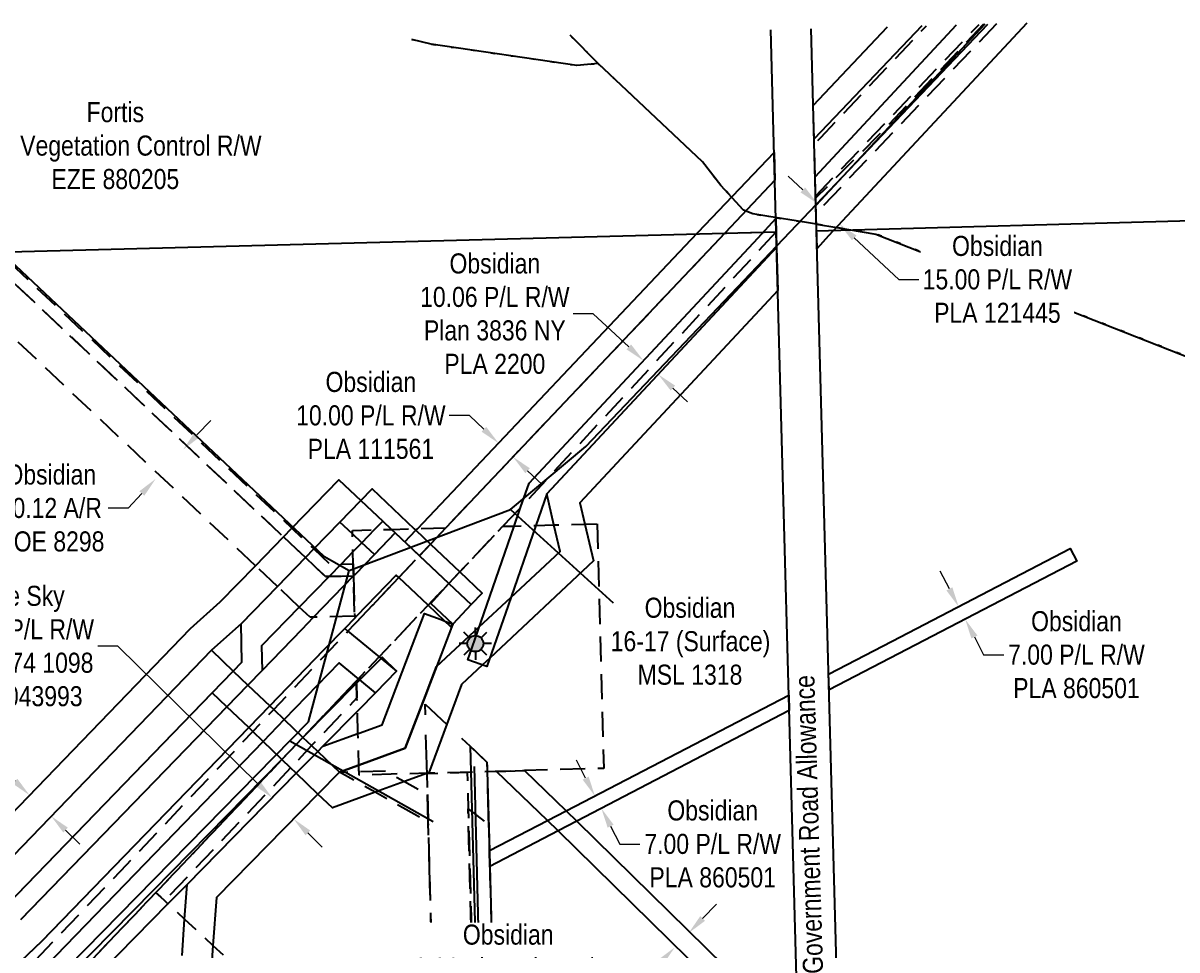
# Model space of a CAD drawing. Extents: x 633209 to 644713, y 5826006 to 5832721.
# Drawn here: x 637635 to 638210, y 5832147 to 5832609 of the extents above; entities that cross this region are included whole.
import ezdxf
from ezdxf.enums import TextEntityAlignment as Align

# ---------------------------------------------------------------- set-up
doc = ezdxf.new("R2010")
doc.units = 0
doc.header["$LTSCALE"] = 5
doc.header["$PDSIZE"] = 0.5
for name, pattern in [('foc-ACCESSROAD', [3.75, 2.5, -1.25]), ('foc-FLOWLINE', [3.75, 2.5, -1.25]), ('foc-MONUMENT-BDYS', [6, 4, -2]), ('foc-WHEELTRACKS', [2, 0.4, -1.6])]:
    doc.linetypes.add(name, pattern=pattern)
doc.layers.get('Defpoints').update_dxf_attribs({"color": 9})
for name, color, linetype in [('AS-POWER', 104, 'foc-POWER'), ('C-AR', 13, 'foc-ACCESSROAD'), ('C-RW', 13, 'Continuous'), ('C-WS-S', 8, 'Continuous'), ('F-EZE', 190, 'foc-FLOWLINE'), ('F-RW', 190, 'Continuous'), ('F-WS', 190, 'foc-ACCESSROAD'), ('L-MON-PLAN', 7, 'foc-MONUMENT-BDYS'), ('L-ROAD-T', 7, 'Continuous'), ('L-SEC', 7, 'Continuous'), ('T-WATER-P3', 160, 'foc-WHEELTRACKS')]:
    doc.layers.add(name, color=color, linetype=linetype)
for name, color, linetype, lineweight in [('C-AR-T', 13, 'Continuous', 9), ('C-FLOWLINE-T', 13, 'Continuous', 9), ('C-RW-T', 13, 'Continuous', 9), ('C-WS-T', 13, 'Continuous', 9), ('F-EZE-T', 190, 'Continuous', 9), ('F-RW-T', 190, 'Continuous', 9)]:
    doc.layers.add(name, color=color, linetype=linetype, lineweight=lineweight)
doc.styles.add('80CG', font='ARIALN.TTF', dxfattribs={"height": 10})
doc.styles.add('80L', font='ARIALN.TTF', dxfattribs={"height": 10})
doc.styles.add('foc-LtypeFont', font='ARIALN.TTF', dxfattribs={"height": 7.35})
doc.linetypes.add('foc-POWER', pattern='A,6,-1,["P",foc-LtypeFont,S=0.2,R=0,X=-0.625,Y=-0.75],-1.24,4', length=12.24)
doc.linetypes.add('foc-TOPO-flowdirection-NOLINE', pattern='A,0,[">",foc-LtypeFont,S=0.3,R=0,X=0,Y=-0.945],-20,[">",foc-LtypeFont,S=0.3,R=0,X=0,Y=-0.945],0', length=20)
doc.dimstyles.new('Compass 5 000', dxfattribs={"dimscale": 5, "dimtxt": 9, "dimasz": 2, "dimexe": 0.2, "dimexo": 0.0625, "dimgap": 0.5, "dimtad": 0, "dimtih": 1, "dimtoh": 1, "dimzin": 0, "dimdsep": 46, "dimtxsty": '80CG', "dimcen": 0.1, "dimse1": 1, "dimse2": 1, "dimclrd": 256, "dimclrt": 256, "dimaunit": 1, "dimadec": 4, "dimazin": 0, "dimtfac": 0.06, "dimtofl": 0, "dimtmove": 0, "dimatfit": 1, "dimfxl": 0.2, "dimtolj": 1, "dimtzin": 0, "dimlwd": -1, "dimarcsym": 0})

# ---------------------------------------------------------------- blocks, each defined once
blk = doc.blocks.new('*D415')
at = {"layer": 'C-AR-T', "transparency": 16777216}
for p, q in [((637915.18, 5832232.82), (637910.57, 5832241.7)), ((637927.64, 5832208.87), (637932.26, 5832199.99)), ((637932.26, 5832199.99), (637942.26, 5832199.99))]:
    blk.add_line(p, q, dxfattribs=at)
for points in [[(637916.66, 5832233.59), (637913.7, 5832232.05), (637919.8, 5832223.95)], [(637929.12, 5832209.63), (637926.16, 5832208.1), (637923.03, 5832217.74)]]:
    blk.add_solid(points, dxfattribs=at)
at = {"layer": 'Defpoints', "color": 0, "transparency": 16777216}
for p in [(637932.47, 5832230.54), (637935.7, 5832224.33), (637923.03, 5832217.74)]:
    blk.add_point(p, dxfattribs=at)
at = {"layer": 'C-AR-T', "transparency": 16777216, "insert": (637978.51, 5832199.99), "char_height": 10, "attachment_point": 5, "style": '80CG'}
blk.add_mtext('\\A1;Obsidian\\P7.00 P/L R/W\\PPLA 860501', dxfattribs=at)
blk = doc.blocks.new('*D416')
at = {"layer": 'C-AR-T', "transparency": 16777216}
for p, q in [((637857.22, 5832413.53), (637847.22, 5832413.53)), ((637864.48, 5832406.65), (637857.22, 5832413.53)), ((637886.24, 5832386.03), (637893.5, 5832379.15))]:
    blk.add_line(p, q, dxfattribs=at)
for points in [[(637865.63, 5832407.86), (637863.33, 5832405.44), (637871.74, 5832399.77)], [(637887.39, 5832387.24), (637885.09, 5832384.82), (637878.98, 5832392.91)]]:
    blk.add_solid(points, dxfattribs=at)
at = {"layer": 'Defpoints', "color": 0, "transparency": 16777216}
for p in [(637871.74, 5832399.77), (637856.91, 5832384.12), (637864.15, 5832377.26)]:
    blk.add_point(p, dxfattribs=at)
at = {"layer": 'C-AR-T', "transparency": 16777216, "insert": (637808.14, 5832413.53), "char_height": 10, "attachment_point": 5, "style": '80CG'}
blk.add_mtext('\\A1;Obsidian\\P10.00 P/L R/W\\PPLA 111561', dxfattribs=at)
blk = doc.blocks.new('*D418')
at = {"layer": 'C-AR-T', "transparency": 16777216}
for p, q in [((637721.42, 5832403.82), (637728.28, 5832411.1)), ((637693.99, 5832374.67), (637687.14, 5832367.39)), ((637687.14, 5832367.39), (637677.14, 5832367.39))]:
    blk.add_line(p, q, dxfattribs=at)
for points in [[(637720.21, 5832404.96), (637722.64, 5832402.67), (637714.57, 5832396.53)], [(637692.78, 5832375.82), (637695.2, 5832373.53), (637700.85, 5832381.95)]]:
    blk.add_solid(points, dxfattribs=at)
at = {"layer": 'Defpoints', "color": 0, "transparency": 16777216}
for p in [(637714.88, 5832396.24), (637700.85, 5832381.95), (637701.15, 5832381.66)]:
    blk.add_point(p, dxfattribs=at)
at = {"layer": 'C-AR-T', "transparency": 16777216, "insert": (637648.59, 5832367.39), "char_height": 10, "attachment_point": 5, "style": '80CG'}
blk.add_mtext('\\A1;Obsidian \\P20.12 A/R\\PROE 8298', dxfattribs=at)
blk = doc.blocks.new('*D430')
at = {"layer": 'C-FLOWLINE-T', "transparency": 16777216}
for p, q in [((637973.48, 5832162.86), (637980.42, 5832170.06)), ((637952.67, 5832141.28), (637941.59, 5832129.78)), ((637941.59, 5832129.78), (637931.59, 5832129.78))]:
    blk.add_line(p, q, dxfattribs=at)
for points in [[(637972.28, 5832164.02), (637974.68, 5832161.7), (637966.54, 5832155.66)], [(637951.47, 5832142.43), (637953.87, 5832140.12), (637959.61, 5832148.48)]]:
    blk.add_solid(points, dxfattribs=at)
at = {"layer": 'Defpoints', "color": 0, "transparency": 16777216}
for p in [(637953.45, 5832168.28), (637946.52, 5832161.1), (637966.54, 5832155.66)]:
    blk.add_point(p, dxfattribs=at)
at = {"layer": 'C-FLOWLINE-T', "transparency": 16777216, "insert": (637876.59, 5832129.78), "char_height": 10, "attachment_point": 5, "style": '80CG', "bg_fill": 3, "box_fill_scale": 1.1, "bg_fill_color": 256, "bg_fill_true_color": 13158600, "bg_fill_transparency": 0}
blk.add_mtext('\\A1;Obsidian\\P10.06 Flow Line R/W\\PPlan 842 0200\\PPLA 2725', dxfattribs=at)
blk = doc.blocks.new('*D450')
at = {"layer": 'C-RW-T', "transparency": 16777216}
for p, q in [((637919, 5832464.22), (637909, 5832464.22)), ((637936.71, 5832447.7), (637919, 5832464.22)), ((637958.69, 5832427.19), (637966, 5832420.37))]:
    blk.add_line(p, q, dxfattribs=at)
for points in [[(637937.85, 5832448.92), (637935.57, 5832446.48), (637944.02, 5832440.87)], [(637959.82, 5832428.41), (637957.55, 5832425.97), (637951.37, 5832434.01)]]:
    blk.add_solid(points, dxfattribs=at)
at = {"layer": 'Defpoints', "color": 0, "transparency": 16777216}
for p in [(637951.37, 5832434.01), (637933.6, 5832429.71), (637940.96, 5832422.85)]:
    blk.add_point(p, dxfattribs=at)
at = {"layer": 'C-RW-T', "transparency": 16777216, "insert": (637869.92, 5832464.22), "char_height": 10, "attachment_point": 5, "style": '80CG'}
blk.add_mtext('\\A1;Obsidian\\P10.06 P/L R/W\\PPlan 3836 NY\\PPLA 2200', dxfattribs=at)
blk = doc.blocks.new('*D513')
at = {"layer": 'Defpoints', "color": 0, "transparency": 16777216}
for p in [(637579.75, 5832535.42), (637575.63, 5832531.05), (637581.89, 5832533.4)]:
    blk.add_point(p, dxfattribs=at)
at = {"layer": 'F-EZE-T', "transparency": 16777216}
for p, q in [((637588.75, 5832540.68), (637595.6, 5832547.97)), ((637595.6, 5832547.97), (637605.6, 5832547.97)), ((637570.92, 5832521.75), (637564.07, 5832514.47))]:
    blk.add_line(p, q, dxfattribs=at)
for points in [[(637587.53, 5832541.83), (637589.96, 5832539.54), (637581.89, 5832533.4)], [(637569.71, 5832522.89), (637572.14, 5832520.61), (637577.78, 5832529.03)]]:
    blk.add_solid(points, dxfattribs=at)
at = {"layer": 'F-EZE-T', "transparency": 16777216, "insert": (637680.76, 5832547.97), "char_height": 10, "attachment_point": 5, "style": '80CG'}
blk.add_mtext('\\A1;Fortis\\P6.00 Vegetation Control R/W\\PEZE 880205', dxfattribs=at)
blk = doc.blocks.new('*D530')
at = {"layer": 'Defpoints', "color": 0, "transparency": 16777216}
for p in [(637744.8, 5832208.63), (637769.63, 5832212.51), (637755.5, 5832198.13)]:
    blk.add_point(p, dxfattribs=at)
at = {"layer": 'F-RW-T', "transparency": 16777216}
for p, q in [((637681.99, 5832298.6), (637671.99, 5832298.6)), ((637751.8, 5832230.03), (637681.99, 5832298.6)), ((637776.76, 5832205.5), (637783.9, 5832198.5))]:
    blk.add_line(p, q, dxfattribs=at)
for points in [[(637752.97, 5832231.22), (637750.63, 5832228.84), (637758.93, 5832223.02)], [(637777.93, 5832206.69), (637775.59, 5832204.32), (637769.63, 5832212.51)]]:
    blk.add_solid(points, dxfattribs=at)
at = {"layer": 'F-RW-T', "transparency": 16777216, "insert": (637632.91, 5832298.6), "char_height": 10, "attachment_point": 5, "style": '80CG'}
blk.add_mtext('\\A1;Blue Sky\\P15.00 P/L R/W\\PPlan 074 1098\\PPLA 043993', dxfattribs=at)
blk = doc.blocks.new('GAS')
h = blk.add_hatch(color=255)
h.dxf.hatch_style = 1
edge = h.paths.add_edge_path()
edge.add_arc((0, 0), 0.9, 0, 360)
for p, q in [((0, 0.81), (0, 1.62)), ((-0.81, 0), (-1.62, 0)), ((-0.57, 0.57), (-1.14, 1.14)), ((0.57, 0.57), (1.14, 1.14)), ((1.62, 0), (0.81, 0)), ((-0.57, -0.57), (-1.14, -1.14)), ((0, -0.81), (0, -1.62)), ((1.14, -1.14), (0.57, -0.57))]:
    blk.add_line(p, q)
blk.add_circle((0, 0), 0.8)
blk = doc.blocks.new('*D557')
at = {"layer": 'C-RW-T', "transparency": 16777216}
for p, q in [((637623.6, 5832238.23), (637613.6, 5832238.23)), ((637630.79, 5832231.27), (637623.6, 5832238.23)), ((637655.96, 5832206.94), (637663.14, 5832199.98))]:
    blk.add_line(p, q, dxfattribs=at)
for points in [[(637631.95, 5832232.47), (637629.63, 5832230.08), (637637.98, 5832224.32)], [(637657.11, 5832208.13), (637654.8, 5832205.74), (637648.77, 5832213.89)]]:
    blk.add_solid(points, dxfattribs=at)
at = {"layer": 'Defpoints', "color": 0, "transparency": 16777216}
for p in [(637637.98, 5832224.32), (637625.06, 5832210.97), (637635.85, 5832200.53)]:
    blk.add_point(p, dxfattribs=at)
at = {"layer": 'C-RW-T', "transparency": 16777216, "insert": (637574.52, 5832238.23), "char_height": 10, "attachment_point": 5, "style": '80CG'}
blk.add_mtext('\\A1;Obsidian\\P15.00 P/L R/W\\PPLA 140978\\P(Expired)', dxfattribs=at)
blk = doc.blocks.new('*D745')
at = {"layer": 'C-AR-T', "transparency": 16777216}
for p, q in [((638096.49, 5832327.13), (638091.87, 5832336)), ((638108.95, 5832303.18), (638113.57, 5832294.3)), ((638113.57, 5832294.3), (638123.57, 5832294.3))]:
    blk.add_line(p, q, dxfattribs=at)
for points in [[(638097.97, 5832327.9), (638095.01, 5832326.36), (638101.1, 5832318.26)], [(638110.43, 5832303.94), (638107.47, 5832302.41), (638104.34, 5832312.05)]]:
    blk.add_solid(points, dxfattribs=at)
at = {"layer": 'Defpoints', "color": 0, "transparency": 16777216}
for p in [(638090.63, 5832312.81), (638104.34, 5832312.05), (638093.86, 5832306.6)]:
    blk.add_point(p, dxfattribs=at)
at = {"layer": 'C-AR-T', "transparency": 16777216, "insert": (638159.82, 5832294.3), "char_height": 10, "attachment_point": 5, "style": '80CG'}
blk.add_mtext('\\A1;Obsidian\\P7.00 P/L R/W\\PPLA 860501', dxfattribs=at)
blk = doc.blocks.new('*D746')
at = {"layer": 'C-RW-T', "transparency": 16777216}
for p, q in [((638023.45, 5832525.93), (638016.13, 5832532.75)), ((638049.08, 5832502.05), (638071.33, 5832481.31)), ((638071.33, 5832481.31), (638081.33, 5832481.31))]:
    blk.add_line(p, q, dxfattribs=at)
for points in [[(638024.59, 5832527.15), (638022.31, 5832524.71), (638030.77, 5832519.11)], [(638050.21, 5832503.27), (638047.94, 5832500.83), (638041.76, 5832508.87)]]:
    blk.add_solid(points, dxfattribs=at)
at = {"layer": 'Defpoints', "color": 0, "transparency": 16777216}
for p in [(638043.54, 5832532.82), (638054.54, 5832522.58), (638041.76, 5832508.87)]:
    blk.add_point(p, dxfattribs=at)
at = {"layer": 'C-RW-T', "transparency": 16777216, "insert": (638120.42, 5832481.31), "char_height": 10, "attachment_point": 5, "style": '80CG', "bg_fill": 3, "box_fill_scale": 1.1, "bg_fill_color": 256, "bg_fill_true_color": 13158600, "bg_fill_transparency": 0}
blk.add_mtext('\\A1;Obsidian\\P15.00 P/L R/W\\PPLA 121445', dxfattribs=at)

msp = doc.modelspace()

# ---------------------------------------------------------------- linework, layer by layer
at = {"layer": 'AS-POWER', "flags": 128}
for points in [[(637777.06, 5832260.83), (637797.325, 5832336.213), (637877.685, 5832366.691), (637915.293, 5832398.133), (638115.589, 5832608.562)], [(637514.908, 5832597.607), (637784.732, 5832343.359), (637797.325, 5832336.213)], [(637877.685, 5832366.691), (637928.942, 5832320.249)], [(637119.513, 5831584.504), (637497.195, 5831975.896), (637497.339, 5831976.097), (637503.22, 5831982.11), (637508.583, 5831988.094), (637511.853, 5831990.748), (637777.06, 5832260.83)], [(637767.758, 5832251.381), (637839.137, 5832211.293)], [(637758.613, 5831679.265), (637835.684, 5831741.478), (637870.212, 5831818.755), (637859.824, 5832238.58)]]:
    msp.add_lwpolyline(points, dxfattribs=at)
at = {"layer": 'C-AR', "flags": 128}
for points in [[(638113.522, 5832608.507), (638060.873, 5832552.847), (638029.835, 5832521.816), (638029.103, 5832548.624), (638032.439, 5832552.109), (638085.07, 5832607.755)], [(637122.059, 5831600.704), (637169.563, 5831651.132), (637194.074, 5831676.644), (637223.32, 5831707.086), (637469.829, 5831963.664), (637478.824, 5831973.031), (637486.341, 5831980.857), (637497.755, 5831992.736), (637505.269, 5832000.559), (637520.3, 5832016.204), (637564.294, 5832061.998), (637603.416, 5832102.724), (637686.441, 5832189.734), (637749.271, 5832256.029), (637759.693, 5832267.027), (637796.692, 5832306.068), (637800.193, 5832309.765), (637821.998, 5832332.775), (637832.311, 5832343.656), (637837.805, 5832349.456), (637845.449, 5832357.522), (637984.564, 5832504.323), (638010.176, 5832505.009), (637882.763, 5832367.634), (637873.926, 5832358.308), (637852.437, 5832335.633), (637846.974, 5832329.838), (637836.637, 5832318.96), (637812.285, 5832293.265), (637801.922, 5832282.331), (637800.976, 5832281.332), (637774.272, 5832253.142), (637767.685, 5832246.202), (637763.797, 5832242.106), (637701.004, 5832175.838), (637659.692, 5832132.508), (637618.172, 5832089.027), (637523.049, 5831990.049), (637518.114, 5831984.879), (637506.707, 5831973.004), (637499.191, 5831965.18), (637224.119, 5831678.864), (637222.719, 5831677.406), (637184.078, 5831637.186), (637135.486, 5831585.667)], [(637763.794, 5831602.313), (637759.975, 5831683.06), (637759.57, 5831691.637), (637759.202, 5831699.413), (637847.409, 5831813.344), (637836.764, 5832210.904), (637836.397, 5832224.62), (637836.114, 5832235.182), (637856.099, 5832235.775), (637856.291, 5832228.603), (637856.586, 5832217.588), (637866.432, 5831849.843), (637866.873, 5831833.371), (637867.586, 5831806.761), (637865.534, 5831804.111), (637847.91, 5831781.345), (637793.135, 5831710.595), (637790.454, 5831707.131), (637779.516, 5831693.004), (637779.555, 5831692.167), (637780.029, 5831682.157), (637783.779, 5831602.842)]]:
    msp.add_lwpolyline(points, dxfattribs=at)
at = {"layer": 'C-AR'}
msp.add_lwpolyline([(637510.362, 5832592.557), (637617.025, 5832492.048), (637764.567, 5832353.024), (637775.468, 5832342.746), (637785.523, 5832333.28), (637787.265, 5832333.315), (637799.537, 5832333.568), (637800.088, 5832313.526), (637779.6, 5832313.01), (637777.893, 5832312.966), (637772.463, 5832318.083), (637761.515, 5832328.38), (637750.611, 5832338.662), (637588.62, 5832491.309), (637481.969, 5832591.806)], dxfattribs=at)
at = {"layer": 'C-AR', "flags": 128}
for points in [[(637821.998, 5832332.775), (637800.193, 5832309.765), (637800.114, 5832312.591), (637800.088, 5832313.526), (637799.537, 5832333.568), (637799.368, 5832339.637), (637799.204, 5832345.598), (637798.957, 5832354.505), (637798.909, 5832356.241), (637809.839, 5832356.542), (637818.419, 5832356.779), (637829.725, 5832357.091), (637831.336, 5832357.135), (637845.449, 5832357.522), (637837.805, 5832349.456), (637832.311, 5832343.656), (637821.998, 5832332.775)], [(637920.86, 5832359.605), (637924.224, 5832237.654), (637884.689, 5832236.563), (637870.752, 5832236.179), (637870.091, 5832236.161), (637860.088, 5832235.885), (637840.134, 5832235.334), (637837.025, 5832235.345), (637836.285, 5832235.244), (637818.306, 5832234.824), (637802.274, 5832234.29), (637802.224, 5832236.1), (637802.208, 5832236.682), (637802.135, 5832239.313), (637801.7, 5832255.066), (637801.392, 5832266.254), (637801.209, 5832272.85), (637801.009, 5832280.115), (637800.976, 5832281.332), (637801.922, 5832282.331), (637812.285, 5832293.265), (637836.637, 5832318.96), (637846.974, 5832329.838), (637852.437, 5832335.633), (637873.926, 5832358.308), (637879.578, 5832358.465), (637890.332, 5832358.762), (637899.391, 5832359.012), (637914.712, 5832359.435), (637920.86, 5832359.605)]]:
    msp.add_lwpolyline(points, close=True, dxfattribs=at)
at = {"layer": 'C-RW'}
for points in [[(638082.726, 5832607.693), (638029.029, 5832551.326), (638028.572, 5832568.077), (638065.717, 5832607.243)], [(638114.118, 5832608.523), (638029.933, 5832518.226), (638029.543, 5832532.503), (638100.025, 5832608.15)], [(638135.154, 5832609.079), (638036.296, 5832503.003), (638030.521, 5832496.697), (638029.933, 5832518.226), (638114.118, 5832608.523)], [(637616.331, 5832180.347), (637728.699, 5832296.539), (637739.569, 5832286.189), (637746.882, 5832279.225), (637757.753, 5832268.874), (637759.693, 5832267.027), (637764.977, 5832261.996), (637774.272, 5832253.143), (637778.616, 5832249.008), (637781.641, 5832246.128), (637792.485, 5832235.781), (637794.355, 5832236.471), (637802.135, 5832239.313), (637825.273, 5832247.764), (637836.15, 5832276.209), (637836.826, 5832277.976), (637840.832, 5832288.411), (637862.114, 5832308.179), (637877.874, 5832322.817), (637902.525, 5832345.716), (637899.391, 5832359.012), (637895.759, 5832374.42), (638010.386, 5832497.289), (638010.971, 5832475.872), (637912.21, 5832370.048), (637914.712, 5832359.435), (637919.015, 5832341.185), (637867.426, 5832292.674), (637863.812, 5832289.276), (637853.312, 5832279.403), (637837.022, 5832235.429), (637836.285, 5832235.244), (637824.909, 5832231.1), (637810.28, 5832225.771), (637788.948, 5832218), (637781.774, 5832224.876), (637770.952, 5832235.249), (637768.135, 5832237.948), (637763.797, 5832242.106), (637754.422, 5832251.093), (637749.271, 5832256.03), (637747.219, 5832257.996), (637736.382, 5832268.384), (637729.1, 5832275.363), (637626.9, 5832169.686)], [(637605.761, 5832191.009), (637718.281, 5832307.358), (637733.086, 5832320.627), (637750.611, 5832338.662), (637764.567, 5832353.024), (637768.751, 5832357.331), (637792.227, 5832381.49), (637803.147, 5832371.188), (637814.063, 5832360.889), (637818.419, 5832356.779), (637820.321, 5832354.984), (637809.877, 5832344.208), (637803.601, 5832350.123), (637798.957, 5832354.505), (637792.685, 5832360.422), (637779.677, 5832347.036), (637775.468, 5832342.746), (637761.515, 5832328.38), (637743.49, 5832309.796), (637728.699, 5832296.539), (637616.331, 5832180.347)], [(637626.9, 5832169.685), (637729.1, 5832275.363), (637739.569, 5832286.189), (637743.809, 5832290.573), (637743.49, 5832309.796), (637761.515, 5832328.38), (637775.468, 5832342.746), (637779.677, 5832347.036), (637792.685, 5832360.422), (637803.147, 5832371.188), (637808.725, 5832376.929), (637829.725, 5832357.091), (637830.553, 5832356.308), (637837.805, 5832349.456), (637852.437, 5832335.633), (637863.611, 5832325.078), (637858.097, 5832319.326), (637848.95, 5832309.577), (637838.056, 5832319.859), (637846.974, 5832329.838), (637832.311, 5832343.656), (637820.321, 5832354.984), (637818.419, 5832356.779), (637814.063, 5832360.889), (637809.839, 5832356.542), (637803.601, 5832350.123), (637799.204, 5832345.598), (637793.258, 5832339.481), (637787.265, 5832333.315), (637772.463, 5832318.083), (637753.674, 5832298.75), (637753.876, 5832286.449), (637746.882, 5832279.225), (637736.382, 5832268.384), (637633.647, 5832162.295)], [(637633.647, 5832162.295), (637736.382, 5832268.384), (637746.882, 5832279.225), (637753.876, 5832286.449), (637773.805, 5832307.028), (637779.6, 5832313.01), (637799.537, 5832333.568), (637800.387, 5832334.433), (637809.877, 5832344.208), (637820.321, 5832354.984), (637832.311, 5832343.656), (637846.974, 5832329.838), (637858.097, 5832319.326), (637848.95, 5832309.577), (637847.834, 5832308.394), (637844.979, 5832311.088), (637836.637, 5832318.96), (637821.998, 5832332.775), (637820.795, 5832333.912), (637801.02, 5832313.545), (637800.114, 5832312.591), (637795.087, 5832307.384), (637784.585, 5832296.583), (637757.753, 5832268.874), (637747.219, 5832257.996), (637644.022, 5832151.432), (637513.49, 5832027.482)], [(637513.49, 5832027.482), (637644.022, 5832151.432), (637747.219, 5832257.996), (637757.753, 5832268.874), (637784.585, 5832296.583), (637795.087, 5832307.384), (637796.692, 5832306.068), (637810.615, 5832294.635), (637812.285, 5832293.265), (637813.195, 5832292.517), (637820.953, 5832286.153), (637810.38, 5832275.409), (637802.622, 5832281.758), (637801.922, 5832282.331), (637800.212, 5832283.731), (637792.291, 5832290.21), (637764.977, 5832261.996), (637754.422, 5832251.093), (637651.057, 5832144.329), (637564.294, 5832061.998)], [(637518.681, 5831994.876), (637658.572, 5832135.161), (637699.715, 5832177.032), (637763.797, 5832242.106), (637767.685, 5832246.202), (637774.272, 5832253.142), (637801.009, 5832280.115), (637801.702, 5832280.821), (637802.622, 5832281.758), (637813.195, 5832292.517), (637813.823, 5832293.157), (637820.953, 5832286.153), (637810.38, 5832275.409), (637802.055, 5832266.93), (637801.392, 5832266.254), (637784.173, 5832248.705), (637781.641, 5832246.128), (637770.952, 5832235.249), (637716.568, 5832179.898), (637706.984, 5832170.249), (637665.686, 5832128.139), (637622.558, 5832084.929)], [(637868.453, 5831849.06), (637857.754, 5832248.65), (637865.966, 5832240.773), (637866.105, 5832236.051), (637867.264, 5832196.826), (637867.499, 5832188.852), (637876.978, 5831829.462)]]:
    msp.add_lwpolyline(points, dxfattribs=at)
for points in [[(637837.805, 5832349.457), (637832.311, 5832343.658), (637825.058, 5832350.509), (637830.553, 5832356.308), (637831.336, 5832357.135), (637967.838, 5832501.185), (638009.095, 5832544.591), (638009.474, 5832530.721), (637981.939, 5832501.553), (637845.449, 5832357.523), (637837.805, 5832349.457)], [(637876.515, 5832318.898), (637865.986, 5832288.521), (637856.438, 5832291.835), (637859.881, 5832301.748), (637879.578, 5832358.465), (637882.763, 5832367.634), (637886.962, 5832379.731), (638001.115, 5832502.053), (638009.994, 5832511.642), (638010.386, 5832497.289), (637895.759, 5832374.42), (637890.332, 5832358.762), (637876.515, 5832318.898)], [(638036.526, 5832276.775), (638036.313, 5832284.56), (638067.927, 5832301.004), (638156.699, 5832347.18), (638159.931, 5832340.966), (638071.159, 5832294.79), (638036.526, 5832276.775)], [(637901.487, 5832206.533), (637867.499, 5832188.852), (637867.264, 5832196.826), (637896.168, 5832211.662), (637905.489, 5832216.511), (638016.477, 5832274.224), (638016.689, 5832266.485), (637910.81, 5832211.382), (637901.487, 5832206.533)], [(638021.151, 5832103.065), (638021.544, 5832088.684), (637901.487, 5832206.533), (637896.168, 5832211.662), (637870.752, 5832236.179), (637884.689, 5832236.563), (637905.489, 5832216.511), (637910.81, 5832211.382), (638021.151, 5832103.065)]]:
    msp.add_lwpolyline(points, close=True, dxfattribs=at)
at = {"layer": 'F-EZE'}
msp.add_lwpolyline([(638119.894, 5832608.675), (638030.039, 5832514.35), (638029.807, 5832522.83), (638111.272, 5832608.447)], dxfattribs=at)
at = {"layer": 'F-EZE', "flags": 128}
msp.add_lwpolyline([(637518.876, 5832592.782), (637625.542, 5832492.27), (637768.751, 5832357.331), (637779.677, 5832347.036), (637787.842, 5832339.343), (637793.258, 5832339.481), (637799.368, 5832339.637), (637799.537, 5832333.568), (637787.265, 5832333.315), (637785.523, 5832333.28), (637775.468, 5832342.746), (637764.567, 5832353.024), (637617.025, 5832492.048), (637510.362, 5832592.557)], dxfattribs=at)
for points in [[(637768.136, 5832237.948), (637705.394, 5832171.738), (637701.004, 5832175.838), (637763.797, 5832242.106), (637767.685, 5832246.202), (637774.272, 5832253.142), (637800.976, 5832281.332), (637801.009, 5832280.115), (637801.209, 5832272.85), (637778.617, 5832249.008), (637768.136, 5832237.948)], [(637836.397, 5832224.62), (637836.764, 5832210.904), (637810.28, 5832225.771), (637792.48, 5832235.775), (637802.224, 5832236.1), (637815.509, 5832236.518), (637818.306, 5832234.824), (637824.909, 5832231.1), (637836.397, 5832224.62)], [(637791.929, 5831692.496), (637780.029, 5831682.157), (637779.555, 5831692.167), (637779.516, 5831693.004), (637790.454, 5831707.131), (637829.163, 5831740.785), (637835.281, 5831746.104), (637839.41, 5831754.021), (637865.534, 5831804.111), (637867.586, 5831806.761), (637867.163, 5831822.54), (637856.586, 5832217.588), (637866.803, 5832209.517), (637876.537, 5831845.932), (637876.978, 5831829.462), (637877.268, 5831818.631), (637877.481, 5831810.689), (637869.197, 5831792.498), (637844.876, 5831738.536), (637791.929, 5831692.496)]]:
    msp.add_lwpolyline(points, close=True, dxfattribs=at)
at = {"layer": 'F-RW'}
msp.add_lwpolyline([(637714, 5832144.409), (637715.316, 5832162.561), (637716.568, 5832179.898), (637770.952, 5832235.249), (637781.641, 5832246.128), (637784.173, 5832248.705), (637801.7, 5832255.066), (637802.35, 5832255.301), (637813.764, 5832259.465), (637828.752, 5832298.715), (637834.937, 5832314.912), (637843.14, 5832311.8), (637844.979, 5832311.088), (637846.304, 5832310.589), (637848.95, 5832309.577), (637848.515, 5832308.464), (637841.796, 5832290.923), (637836.826, 5832277.975), (637836.15, 5832276.209), (637825.273, 5832247.764), (637802.135, 5832239.313), (637794.355, 5832236.471), (637792.48, 5832235.775), (637781.774, 5832224.876), (637731.121, 5832173.316), (637729.393, 5832149.504), (637728.658, 5832139.313)], dxfattribs=at)
at = {"layer": 'F-WS', "flags": 128}
msp.add_lwpolyline([(637788.128, 5832094.965), (637706.504, 5832007.033), (637622.558, 5832084.929), (637618.172, 5832089.027), (637659.692, 5832132.508), (637701.004, 5832175.838), (637705.394, 5832171.738), (637706.984, 5832170.249), (637715.316, 5832162.561), (637729.393, 5832149.504), (637788.128, 5832094.965)], close=True, dxfattribs=at)
at = {"layer": 'L-MON-PLAN', "flags": 128}
msp.add_lwpolyline([(637852.995, 5831604.676), (637835.19, 5832269.689), (637859.815, 5832246.729), (637865.966, 5832240.773), (637882.975, 5831605.471)], dxfattribs=at)
at = {"layer": 'L-SEC'}
for p, q in [((638010.176, 5832505.009), (638007.426, 5832605.701)), ((638030.279, 5832505.539), (638027.53, 5832606.233)), ((638030.279, 5832505.539), (638931.69, 5832530.157)), ((637097.317, 5832481.247), (638010.176, 5832505.009)), ((638032.114, 5831701.585), (638010.176, 5832505.009)), ((638052.217, 5831702.134), (638030.279, 5832505.539))]:
    msp.add_line(p, q, dxfattribs=at)
at = {"layer": 'T-WATER-P3', "flags": 128}
for points in [[(637828.604, 5832600.972), (637838.24, 5832598.582), (637910.853, 5832588.01), (637921.366, 5832588.932)], [(637907.454, 5832603.058), (637921.366, 5832588.932), (637973.377, 5832540.009), (637982.631, 5832528.203), (637993.82, 5832515.887), (637998.547, 5832514.063), (638006.548, 5832512.736), (638023.327, 5832509.96), (638031.33, 5832508.636)], [(638468.375, 5832178.797), (638469.3, 5832190.296), (638469.53, 5832193.156), (638464.591, 5832205.858), (638456.577, 5832218.125), (638416.108, 5832259.588), (638396.486, 5832283.461), (638351.181, 5832324.256), (638319.109, 5832356.785), (638294.025, 5832392.279), (638284.053, 5832403.037), (638259.808, 5832420.226), (638217.175, 5832441.937), (638059.863, 5832503.912), (638039.327, 5832507.312), (638031.33, 5832508.636)]]:
    msp.add_lwpolyline(points, dxfattribs=at)
at = {"layer": 'T-WATER-P3', "linetype": 'foc-TOPO-flowdirection-NOLINE', "flags": 128}
for points in [[(637921.366, 5832588.932), (637910.853, 5832588.01), (637838.24, 5832598.582), (637828.604, 5832600.972)], [(638031.33, 5832508.636), (638023.327, 5832509.96), (638006.548, 5832512.736), (637998.547, 5832514.063), (637993.82, 5832515.887), (637982.631, 5832528.203), (637973.377, 5832540.009), (637921.366, 5832588.932), (637907.454, 5832603.058)], [(638031.33, 5832508.636), (638039.327, 5832507.312), (638059.863, 5832503.912), (638217.175, 5832441.937), (638259.808, 5832420.226), (638284.053, 5832403.037), (638294.025, 5832392.279), (638319.109, 5832356.785), (638351.181, 5832324.256), (638396.486, 5832283.461), (638416.108, 5832259.588), (638456.577, 5832218.125), (638464.591, 5832205.858), (638469.53, 5832193.156), (638469.3, 5832190.296), (638468.375, 5832178.797)]]:
    msp.add_lwpolyline(points, dxfattribs=at)

# ---------------------------------------------------------------- block references
at = {"layer": 'C-WS-S', "xscale": 4.998384999999823, "yscale": 4.998384999999823, "zscale": 4.998384999999823}
msp.add_blockref('GAS', (637860.204, 5832299.851), dxfattribs=at)

# ---------------------------------------------------------------- texts
at = {"layer": 'C-WS-T', "insert": (637926.994, 5832322.729), "char_height": 10, "attachment_point": 1, "style": '80L'}
msp.add_mtext_dynamic_manual_height_columns('\\pi17.597;Obsidian\\P\\pi0.67981;16-17 (Surface)\\P\\pi14.087;MSL 1318', width=79.02675, gutter_width=50.016, heights=[0], dxfattribs=at)
at = {"layer": 'L-ROAD-T', "style": '80L'}
msp.add_text('Government Road Allowance', height=9.99677, rotation=91.690978, dxfattribs=at).set_placement((638026.364, 5832209.705), align=Align.MIDDLE_CENTER)

# ---------------------------------------------------------------- dimensions: what is measured, and where the dimension line sits
at = {"layer": 'C-AR-T'}
for base, p1, p2, angle, text, picture, middle in [((637871.74, 5832399.773), (637864.153, 5832377.26), (637856.91, 5832384.124), 136.54105, 'Obsidian\\P10.00 P/L R/W\\PPLA 111561', '*D416', (637808.137, 5832413.53)), ((637923.028, 5832217.737), (637932.467, 5832230.544), (637935.7, 5832224.329), 297.482145, 'Obsidian\\P7.00 P/L R/W\\PPLA 860501', '*D415', (637978.509, 5832199.994))]:
    dim = msp.add_linear_dim(base=base, p1=p1, p2=p2, angle=angle, text=text, dimstyle='Compass 5 000', dxfattribs=at)
    dim.commit()
    dim.dimension.update_dxf_attribs({"geometry": picture, "text_midpoint": middle, "dimtype": 161})
dim = msp.add_aligned_dim(p1=(637714.876, 5832396.244), p2=(637701.153, 5832381.664), distance=-0.423, text='Obsidian \\P20.12 A/R\\PROE 8298', dimstyle='Compass 5 000', dxfattribs=at)
dim.commit()
dim.dimension.update_dxf_attribs({"geometry": '*D418', "text_midpoint": (637648.59, 5832367.391)})
at = {"layer": 'C-AR-T', "color": 5}
dim = msp.add_aligned_dim(p1=(638090.629, 5832312.813), p2=(638093.862, 5832306.599), distance=11.806, text='Obsidian\\P7.00 P/L R/W\\PPLA 860501', dimstyle='Compass 5 000', dxfattribs=at)
dim.commit()
dim.dimension.update_dxf_attribs({"geometry": '*D745', "text_midpoint": (638159.817, 5832294.304)})
at = {"layer": 'C-RW-T'}
dim = msp.add_linear_dim(base=(637951.375, 5832434.013), p1=(637933.603, 5832429.71), p2=(637940.955, 5832422.848), angle=316.977235, text='Obsidian\\P10.06 P/L R/W\\PPlan 3836 NY\\PPLA 2200', dimstyle='Compass 5 000', dxfattribs=at)
dim.commit()
dim.dimension.update_dxf_attribs({"geometry": '*D450', "text_midpoint": (637869.917, 5832464.224), "dimtype": 161})
at = {"layer": 'C-RW-T', "color": 3}
dim = msp.add_linear_dim(base=(637637.978, 5832224.322), p1=(637635.853, 5832200.534), p2=(637625.064, 5832210.968), angle=135.95829, text='Obsidian\\P15.00 P/L R/W\\PPLA 140978\\P(Expired)', dimstyle='Compass 5 000', dxfattribs=at)
dim.commit()
dim.dimension.update_dxf_attribs({"geometry": '*D557', "text_midpoint": (637574.515, 5832238.226), "dimtype": 161})
at = {"layer": 'F-EZE-T'}
dim = msp.add_aligned_dim(p1=(637575.633, 5832531.049), p2=(637579.747, 5832535.42), distance=-2.945, text='Fortis\\P6.00 Vegetation Control R/W\\PEZE 880205', dimstyle='Compass 5 000', dxfattribs=at)
dim.commit()
dim.dimension.update_dxf_attribs({"geometry": '*D513', "text_midpoint": (637680.756, 5832547.965)})
at = {"layer": 'F-RW-T'}
dim = msp.add_linear_dim(base=(637769.628, 5832212.513), p1=(637744.803, 5832208.635), p2=(637755.497, 5832198.128), angle=315.50901, text='Blue Sky\\P15.00 P/L R/W\\PPlan 074 1098\\PPLA 043993', dimstyle='Compass 5 000', dxfattribs=at)
dim.commit()
dim.dimension.update_dxf_attribs({"geometry": '*D530', "text_midpoint": (637632.907, 5832298.604), "dimtype": 161})

# ---------------------------------------------------------------- next in the draw order: dimensions: what is measured, and where the dimension line sits
at = {"layer": 'C-FLOWLINE-T'}
dim = msp.add_linear_dim(base=(637966.537, 5832155.66), p1=(637946.52, 5832161.096), p2=(637953.445, 5832168.28), angle=46.050165, text='Obsidian\\P10.06 Flow Line R/W\\PPlan 842 0200\\PPLA 2725', dimstyle='Compass 5 000', override={"dimtfill": 1}, dxfattribs=at)
dim.commit()
dim.dimension.update_dxf_attribs({"geometry": '*D430', "text_midpoint": (637876.592, 5832129.784), "dimtype": 161})
at = {"layer": 'C-RW-T', "color": 5}
dim = msp.add_linear_dim(base=(638041.761, 5832508.867), p1=(638043.543, 5832532.824), p2=(638054.538, 5832522.577), angle=317.01735, text='Obsidian\\P15.00 P/L R/W\\PPLA 121445', dimstyle='Compass 5 000', override={"dimtfill": 1}, dxfattribs=at)
dim.commit()
dim.dimension.update_dxf_attribs({"geometry": '*D746', "text_midpoint": (638120.42, 5832481.307), "dimtype": 161})

doc.saveas('drawing.dxf')
